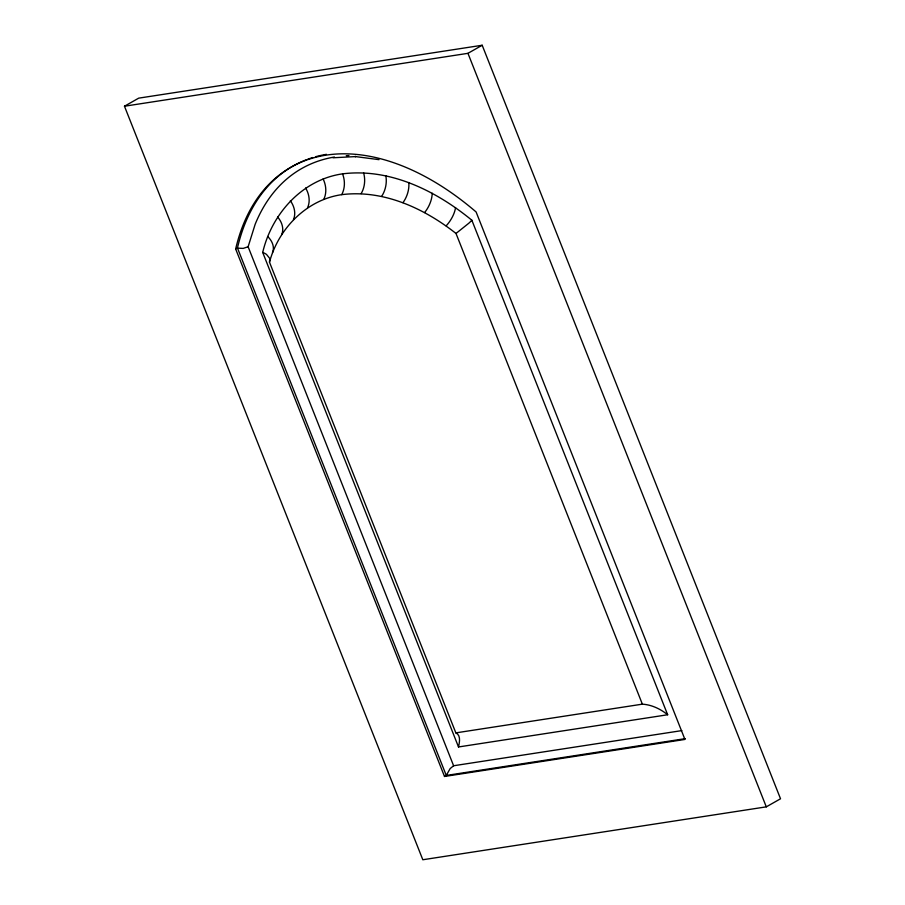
<?xml version="1.0" encoding="UTF-8"?>
<svg xmlns="http://www.w3.org/2000/svg" width="905" height="905" viewBox="0 0 905 905"><rect width="100%" height="100%" fill="white"/><g stroke="black" fill="none" stroke-linecap="round" stroke-linejoin="round"><path stroke-width="1.36" d="M458.507 746.964C459.502 742.496 461.086 735.267 455.849 732.88L269.486 262.178C278.525 228.524 306.512 199.79 341.694 194.654C383.313 189.45 423.97 208.229 456.007 233.456L642.369 704.158C651.668 704.746 660.48 708.943 667.652 714.758L458.507 746.964L262.71 252.438C271.692 213.919 302.259 179.609 342.543 173.851C390.1 167.923 435.984 190.819 471.856 220.232L667.652 714.758M681.838 730.607L453.609 765.754L248.117 246.748L255.153 224.316A258.977 157.221 60.4 0 1 334.443 157.029M269.486 262.178L269.826 258.536L266.477 254.396A24.48 11.629 -5.2 0 0 262.71 252.438M456.007 233.456L468.813 223.23A24.48 3.62 -36.1 0 0 471.856 220.232M124.471 106.224L138.703 98.147L482.184 45.25L780.529 798.776L766.297 806.853L422.816 859.75L124.471 106.224L467.953 53.327L482.184 45.25M235.662 248.988A265.414 161.135 60.4 0 1 476.098 211.962L684.938 739.442L444.502 776.467L235.662 248.988L237.449 247.981A265.414 161.135 60.4 0 1 306.365 159.766M248.117 246.748L243.185 248.4L238.309 248.196M453.609 765.754L450.158 768.56L446.278 775.449L444.502 776.467M455.849 732.88L642.369 704.158M685.334 738.638L446.278 775.449L237.449 247.981M333.006 157.787L355.699 156.576L354.986 156.52L379.025 159.653M467.953 53.327L766.297 806.853M307.643 159.28A265.414 161.135 60.4 0 1 312.859 157.527M315.517 156.757A265.414 161.135 60.4 0 1 326.434 154.336M346.264 155.705A258.977 157.221 60.4 0 1 348.945 155.581M267.699 236.51A20.668 14.808 22.1 0 1 272.507 252.586M277.643 217.019A20.668 15.623 32.4 0 1 281.704 234.565M290.358 200.752A20.668 16.166 43.9 0 1 293.458 219.519M305.607 187.991A20.668 16.403 56.4 0 1 307.553 207.72M323.108 178.964A20.668 16.358 69.1 0 1 323.73 199.383M342.543 173.851A20.668 16.007 81.2 0 1 341.694 194.654M363.561 172.742A20.668 15.362 -87.6 0 1 361.129 193.625M385.79 175.638A20.668 14.435 -77.8 0 1 381.672 196.306M408.8 182.516A20.668 13.258 -69.3 0 1 402.963 202.663M432.194 193.218A20.668 11.822 -61.8 0 1 424.592 212.562M455.543 207.584A20.668 10.181 -55.2 0 1 446.176 225.843"/></g></svg>
